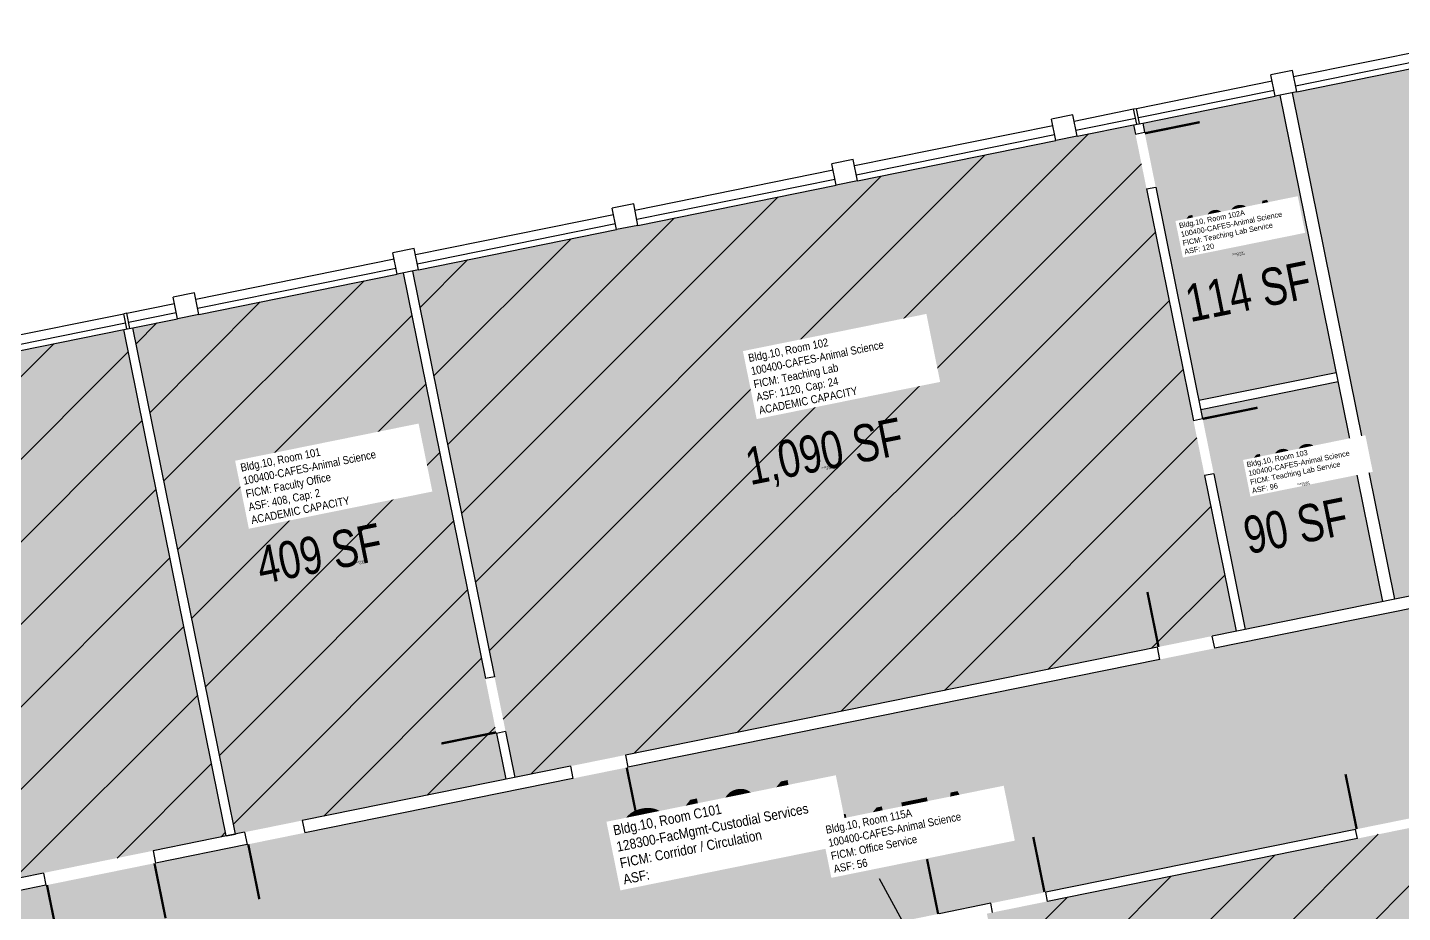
# Model space of a CAD drawing. Header units: inches. Extents: x 69210405 to 69213239, y 27678837 to 27683194.
# Drawn here: x 69211015 to 69211899, y 27682427 to 27682996 of the extents above; entities that cross this region are included whole.
import ezdxf
from ezdxf.enums import TextEntityAlignment as Align

# ---------------------------------------------------------------- set-up
doc = ezdxf.new("R2010")
doc.units = ezdxf.units.IN
doc.header["$LTSCALE"] = 0.25
doc.header["$MEASUREMENT"] = 0
for name, color, linetype in [('A-DOOR', 2, 'CONTINUOUS'), ('A-GLAZ', 1, 'CONTINUOUS'), ('A-IDEN-RNUM', 7, 'CONTINUOUS'), ('A-IDEN-SNUM', 4, 'CONTINUOUS'), ('A-IDEN-VNUM', 4, 'CONTINUOUS'), ('A-WALL', 5, 'CONTINUOUS'), ('AREA-TEXT', 3, 'CONTINUOUS'), ('Rooms-Capacity', 4, 'CONTINUOUS'), ('Rooms-Category-Color', 7, 'CONTINUOUS'), ('Rooms-College-Color', 7, 'CONTINUOUS'), ('Rooms-Department-Color', 7, 'CONTINUOUS'), ('Rooms-Division-Color', 7, 'CONTINUOUS'), ('Rooms-Information', 7, 'CONTINUOUS')]:
    doc.layers.add(name, color=color, linetype=linetype)
doc.styles.add('CP_AREA', font='arial.ttf', dxfattribs={"height": 15})
doc.styles.add('CP_ROOMSNUMBER', font='arial.ttf', dxfattribs={"height": 1})
doc.styles.add('CP_ROOMVNUMBER', font='arial.ttf', dxfattribs={"width": 0.85, "height": 0.075})
pattern_1 = [(45, (0, 0), (-26.516504294, 26.516504294), [])]

msp = doc.modelspace()

# ---------------------------------------------------------------- hatches: boundary and pattern name
at = {"layer": 'Rooms-Capacity'}
h = msp.add_hatch(dxfattribs=at)
h.set_pattern_fill('ANSI31', color=256, scale=300, style=0)
h.set_pattern_definition(pattern_1)
h.paths.add_polyline_path([(69211792.08, 27682607.77), (69211726.16, 27682933.12), (69211548.72, 27682897.16), (69211535, 27682894.38), (69211407.59, 27682868.56), (69211393.87, 27682865.78), (69211266.46, 27682839.97), (69211262.54, 27682839.17), (69211328.47, 27682513.83)])
h = msp.add_hatch(dxfattribs=at)
h.set_pattern_fill('ANSI31', color=256, scale=300, style=0)
h.set_pattern_definition(pattern_1)
h.paths.add_polyline_path([(69211148.83, 27682477.43), (69211322.59, 27682512.64), (69211256.66, 27682837.98), (69211252.74, 27682837.18), (69211184.13, 27682823.28), (69211170.41, 27682820.5), (69211082.91, 27682802.77)])
h = msp.add_hatch(dxfattribs=at)
h.set_pattern_fill('ANSI31', color=256, scale=300, style=0)
h.set_pattern_definition(pattern_1)
h.paths.add_polyline_path([(69211142.95, 27682476.24), (69211077.03, 27682801.58), (69210984.2, 27682782.77), (69210970.47, 27682779.99), (69210843.07, 27682754.17), (69210619.58, 27682708.88), (69210645.39, 27682581.48), (69210648.17, 27682567.75), (69210673.99, 27682440.34), (69210676.77, 27682426.62), (69210685.5, 27682383.54), (69210913.8, 27682429.8), (69210913.01, 27682433.68), (69210926.86, 27682436.49), (69210927.65, 27682432.61)])
h = msp.add_hatch(dxfattribs=at)
h.set_pattern_fill('ANSI31', color=256, scale=300, style=0)
h.set_pattern_definition(pattern_1)
h.paths.add_polyline_path([(69211908.24, 27682482.3), (69211631.85, 27682426.3), (69211689.05, 27682144.03), (69211692.97, 27682144.83), (69211820.38, 27682170.65), (69211834.1, 27682173.43), (69211961.51, 27682199.24), (69211965.43, 27682200.04)])
at = {"layer": 'Rooms-Category-Color', "true_color": 0xe3f498}
for points in [[(69211828.01, 27682953.76), (69212034.84, 27682995.67), (69212100.77, 27682670.32), (69211893.93, 27682628.41)], [(69211820.24, 27682952.18), (69211817.26, 27682951.58), (69211732.04, 27682934.31), (69211768.17, 27682755.98), (69211856.38, 27682773.85)], [(69211792.08, 27682607.77), (69211726.16, 27682933.12), (69211548.72, 27682897.16), (69211535, 27682894.38), (69211407.59, 27682868.56), (69211393.87, 27682865.78), (69211266.46, 27682839.97), (69211262.54, 27682839.17), (69211328.47, 27682513.83)], [(69211142.95, 27682476.24), (69211077.03, 27682801.58), (69210984.2, 27682782.77), (69210970.47, 27682779.99), (69210843.07, 27682754.17), (69210619.58, 27682708.88), (69210645.39, 27682581.48), (69210648.17, 27682567.75), (69210673.99, 27682440.34), (69210676.77, 27682426.62), (69210685.5, 27682383.54), (69210913.8, 27682429.8), (69210913.01, 27682433.68), (69210926.86, 27682436.49), (69210927.65, 27682432.61)], [(69211769.37, 27682750.1), (69211797.96, 27682608.96), (69211886.17, 27682626.84), (69211857.57, 27682767.97)]]:
    msp.add_hatch(color=61, dxfattribs=at).paths.add_polyline_path(points)
at = {"layer": 'Rooms-Category-Color', "true_color": 0xfa9ba3}
msp.add_hatch(color=241, dxfattribs=at).paths.add_polyline_path([(69211148.83, 27682477.43), (69211322.59, 27682512.64), (69211256.66, 27682837.98), (69211252.74, 27682837.18), (69211184.13, 27682823.28), (69211170.41, 27682820.5), (69211082.91, 27682802.77)])
at = {"layer": 'Rooms-Category-Color', "true_color": 0xadadad}
msp.add_hatch(color=253, dxfattribs=at).paths.add_polyline_path([(69211038.4, 27682122.35), (69211056.04, 27682125.92), (69211040.94, 27682200.4), (69211023.3, 27682196.83), (69211016.15, 27682232.11), (69211035.75, 27682236.08), (69211022.64, 27682300.77), (69211136.34, 27682323.81), (69211134.74, 27682331.69), (69211209.22, 27682346.78), (69212111.89, 27682529.69), (69212115.56, 27682511.58), (69212139.08, 27682516.35), (69212135.41, 27682534.46), (69212751.05, 27682659.21), (69212748.66, 27682670.97), (69212868.27, 27682695.21), (69212844.44, 27682812.82), (69210740.02, 27682386.38), (69210755.51, 27682309.94), (69210759.43, 27682310.73), (69210781.68, 27682200.94), (69210788.43, 27682167.6), (69210906.04, 27682191.43), (69211007.72, 27681689.67), (69211007.71, 27681689.67), (69211282.57, 27680333.26), (69211159.09, 27680308.24), (69211159.88, 27680304.32), (69211105, 27680293.2), (69211118.51, 27680226.51), (69211173.39, 27680237.63), (69211174.19, 27680233.71), (69211268.27, 27680252.78), (69211272.83, 27680230.24), (69211302.24, 27680236.19), (69211553.19, 27678997.73), (69211666.89, 27679020.77)])
at = {"layer": 'Rooms-Category-Color', "true_color": 0xffff64}
msp.add_hatch(color=51, dxfattribs=at).paths.add_polyline_path([(69211908.24, 27682482.3), (69211631.85, 27682426.3), (69211689.05, 27682144.03), (69211692.97, 27682144.83), (69211820.38, 27682170.65), (69211834.1, 27682173.43), (69211961.51, 27682199.24), (69211965.43, 27682200.04)])
at = {"layer": 'Rooms-College-Color', "true_color": 0xe3c5e1}
for points in [[(69211828.01, 27682953.76), (69212034.84, 27682995.67), (69212100.77, 27682670.32), (69211893.93, 27682628.41)], [(69211820.24, 27682952.18), (69211817.26, 27682951.58), (69211732.04, 27682934.31), (69211768.17, 27682755.98), (69211856.38, 27682773.85)], [(69211792.08, 27682607.77), (69211726.16, 27682933.12), (69211548.72, 27682897.16), (69211535, 27682894.38), (69211407.59, 27682868.56), (69211393.87, 27682865.78), (69211266.46, 27682839.97), (69211262.54, 27682839.17), (69211328.47, 27682513.83)], [(69211148.83, 27682477.43), (69211322.59, 27682512.64), (69211256.66, 27682837.98), (69211252.74, 27682837.18), (69211184.13, 27682823.28), (69211170.41, 27682820.5), (69211082.91, 27682802.77)], [(69211142.95, 27682476.24), (69211077.03, 27682801.58), (69210984.2, 27682782.77), (69210970.47, 27682779.99), (69210843.07, 27682754.17), (69210619.58, 27682708.88), (69210645.39, 27682581.48), (69210648.17, 27682567.75), (69210673.99, 27682440.34), (69210676.77, 27682426.62), (69210685.5, 27682383.54), (69210913.8, 27682429.8), (69210913.01, 27682433.68), (69210926.86, 27682436.49), (69210927.65, 27682432.61)], [(69211769.37, 27682750.1), (69211797.96, 27682608.96), (69211886.17, 27682626.84), (69211857.57, 27682767.97)]]:
    msp.add_hatch(color=254, dxfattribs=at).paths.add_polyline_path(points)
at = {"layer": 'Rooms-College-Color', "true_color": 0xadadad}
msp.add_hatch(color=253, dxfattribs=at).paths.add_polyline_path([(69211038.4, 27682122.35), (69211056.04, 27682125.92), (69211040.94, 27682200.4), (69211023.3, 27682196.83), (69211016.15, 27682232.11), (69211035.75, 27682236.08), (69211022.64, 27682300.77), (69211136.34, 27682323.81), (69211134.74, 27682331.69), (69211209.22, 27682346.78), (69212111.89, 27682529.69), (69212115.56, 27682511.58), (69212139.08, 27682516.35), (69212135.41, 27682534.46), (69212751.05, 27682659.21), (69212748.66, 27682670.97), (69212868.27, 27682695.21), (69212844.44, 27682812.82), (69210740.02, 27682386.38), (69210755.51, 27682309.94), (69210759.43, 27682310.73), (69210781.68, 27682200.94), (69210788.43, 27682167.6), (69210906.04, 27682191.43), (69211007.72, 27681689.67), (69211007.71, 27681689.67), (69211282.57, 27680333.26), (69211159.09, 27680308.24), (69211159.88, 27680304.32), (69211105, 27680293.2), (69211118.51, 27680226.51), (69211173.39, 27680237.63), (69211174.19, 27680233.71), (69211268.27, 27680252.78), (69211272.83, 27680230.24), (69211302.24, 27680236.19), (69211553.19, 27678997.73), (69211666.89, 27679020.77)])
at = {"layer": 'Rooms-College-Color', "true_color": 0xffff64}
msp.add_hatch(color=51, dxfattribs=at).paths.add_polyline_path([(69211908.24, 27682482.3), (69211631.85, 27682426.3), (69211689.05, 27682144.03), (69211692.97, 27682144.83), (69211820.38, 27682170.65), (69211834.1, 27682173.43), (69211961.51, 27682199.24), (69211965.43, 27682200.04)])
at = {"layer": 'Rooms-Department-Color', "true_color": 0xe3c5e1}
for points in [[(69211828.01, 27682953.76), (69212034.84, 27682995.67), (69212100.77, 27682670.32), (69211893.93, 27682628.41)], [(69211820.24, 27682952.18), (69211817.26, 27682951.58), (69211732.04, 27682934.31), (69211768.17, 27682755.98), (69211856.38, 27682773.85)], [(69211792.08, 27682607.77), (69211726.16, 27682933.12), (69211548.72, 27682897.16), (69211535, 27682894.38), (69211407.59, 27682868.56), (69211393.87, 27682865.78), (69211266.46, 27682839.97), (69211262.54, 27682839.17), (69211328.47, 27682513.83)], [(69211148.83, 27682477.43), (69211322.59, 27682512.64), (69211256.66, 27682837.98), (69211252.74, 27682837.18), (69211184.13, 27682823.28), (69211170.41, 27682820.5), (69211082.91, 27682802.77)], [(69211142.95, 27682476.24), (69211077.03, 27682801.58), (69210984.2, 27682782.77), (69210970.47, 27682779.99), (69210843.07, 27682754.17), (69210619.58, 27682708.88), (69210645.39, 27682581.48), (69210648.17, 27682567.75), (69210673.99, 27682440.34), (69210676.77, 27682426.62), (69210685.5, 27682383.54), (69210913.8, 27682429.8), (69210913.01, 27682433.68), (69210926.86, 27682436.49), (69210927.65, 27682432.61)], [(69211769.37, 27682750.1), (69211797.96, 27682608.96), (69211886.17, 27682626.84), (69211857.57, 27682767.97)]]:
    msp.add_hatch(color=254, dxfattribs=at).paths.add_polyline_path(points)
at = {"layer": 'Rooms-Department-Color', "true_color": 0xacacac}
msp.add_hatch(color=253, dxfattribs=at).paths.add_polyline_path([(69211038.4, 27682122.35), (69211056.04, 27682125.92), (69211040.94, 27682200.4), (69211023.3, 27682196.83), (69211016.15, 27682232.11), (69211035.75, 27682236.08), (69211022.64, 27682300.77), (69211136.34, 27682323.81), (69211134.74, 27682331.69), (69211209.22, 27682346.78), (69212111.89, 27682529.69), (69212115.56, 27682511.58), (69212139.08, 27682516.35), (69212135.41, 27682534.46), (69212751.05, 27682659.21), (69212748.66, 27682670.97), (69212868.27, 27682695.21), (69212844.44, 27682812.82), (69210740.02, 27682386.38), (69210755.51, 27682309.94), (69210759.43, 27682310.73), (69210781.68, 27682200.94), (69210788.43, 27682167.6), (69210906.04, 27682191.43), (69211007.72, 27681689.67), (69211007.71, 27681689.67), (69211282.57, 27680333.26), (69211159.09, 27680308.24), (69211159.88, 27680304.32), (69211105, 27680293.2), (69211118.51, 27680226.51), (69211173.39, 27680237.63), (69211174.19, 27680233.71), (69211268.27, 27680252.78), (69211272.83, 27680230.24), (69211302.24, 27680236.19), (69211553.19, 27678997.73), (69211666.89, 27679020.77)])
at = {"layer": 'Rooms-Department-Color', "true_color": 0x003fff}
msp.add_hatch(color=160, dxfattribs=at).paths.add_polyline_path([(69211908.24, 27682482.3), (69211631.85, 27682426.3), (69211689.05, 27682144.03), (69211692.97, 27682144.83), (69211820.38, 27682170.65), (69211834.1, 27682173.43), (69211961.51, 27682199.24), (69211965.43, 27682200.04)])
at = {"layer": 'Rooms-Division-Color', "true_color": 0xe3c5e1}
for points in [[(69211828.01, 27682953.76), (69212034.84, 27682995.67), (69212100.77, 27682670.32), (69211893.93, 27682628.41)], [(69211820.24, 27682952.18), (69211817.26, 27682951.58), (69211732.04, 27682934.31), (69211768.17, 27682755.98), (69211856.38, 27682773.85)], [(69211792.08, 27682607.77), (69211726.16, 27682933.12), (69211548.72, 27682897.16), (69211535, 27682894.38), (69211407.59, 27682868.56), (69211393.87, 27682865.78), (69211266.46, 27682839.97), (69211262.54, 27682839.17), (69211328.47, 27682513.83)], [(69211148.83, 27682477.43), (69211322.59, 27682512.64), (69211256.66, 27682837.98), (69211252.74, 27682837.18), (69211184.13, 27682823.28), (69211170.41, 27682820.5), (69211082.91, 27682802.77)], [(69211142.95, 27682476.24), (69211077.03, 27682801.58), (69210984.2, 27682782.77), (69210970.47, 27682779.99), (69210843.07, 27682754.17), (69210619.58, 27682708.88), (69210645.39, 27682581.48), (69210648.17, 27682567.75), (69210673.99, 27682440.34), (69210676.77, 27682426.62), (69210685.5, 27682383.54), (69210913.8, 27682429.8), (69210913.01, 27682433.68), (69210926.86, 27682436.49), (69210927.65, 27682432.61)], [(69211769.37, 27682750.1), (69211797.96, 27682608.96), (69211886.17, 27682626.84), (69211857.57, 27682767.97)]]:
    msp.add_hatch(color=254, dxfattribs=at).paths.add_polyline_path(points)
at = {"layer": 'Rooms-Division-Color', "true_color": 0xadadad}
msp.add_hatch(color=253, dxfattribs=at).paths.add_polyline_path([(69211038.4, 27682122.35), (69211056.04, 27682125.92), (69211040.94, 27682200.4), (69211023.3, 27682196.83), (69211016.15, 27682232.11), (69211035.75, 27682236.08), (69211022.64, 27682300.77), (69211136.34, 27682323.81), (69211134.74, 27682331.69), (69211209.22, 27682346.78), (69212111.89, 27682529.69), (69212115.56, 27682511.58), (69212139.08, 27682516.35), (69212135.41, 27682534.46), (69212751.05, 27682659.21), (69212748.66, 27682670.97), (69212868.27, 27682695.21), (69212844.44, 27682812.82), (69210740.02, 27682386.38), (69210755.51, 27682309.94), (69210759.43, 27682310.73), (69210781.68, 27682200.94), (69210788.43, 27682167.6), (69210906.04, 27682191.43), (69211007.72, 27681689.67), (69211007.71, 27681689.67), (69211282.57, 27680333.26), (69211159.09, 27680308.24), (69211159.88, 27680304.32), (69211105, 27680293.2), (69211118.51, 27680226.51), (69211173.39, 27680237.63), (69211174.19, 27680233.71), (69211268.27, 27680252.78), (69211272.83, 27680230.24), (69211302.24, 27680236.19), (69211553.19, 27678997.73), (69211666.89, 27679020.77)])
at = {"layer": 'Rooms-Division-Color', "true_color": 0x003fff}
msp.add_hatch(color=160, dxfattribs=at).paths.add_polyline_path([(69211908.24, 27682482.3), (69211631.85, 27682426.3), (69211689.05, 27682144.03), (69211692.97, 27682144.83), (69211820.38, 27682170.65), (69211834.1, 27682173.43), (69211961.51, 27682199.24), (69211965.43, 27682200.04)])

# ---------------------------------------------------------------- linework, layer by layer
at = {"layer": 'A-DOOR'}
for points in [[(69211733.38, 27682927.69, 1.5, 1.5, 0), (69211768.66, 27682934.84, 0, 0, 0), (69211768.51, 27682935.58, 0, 0, -0.414214), (69211740.38, 27682893.14, 0, 0, -0.414214)], [(69211770.56, 27682744.22, 1.5, 1.5, 0), (69211805.84, 27682751.37, 0, 0, 0), (69211805.69, 27682752.1, 0, 0, -0.399711), (69211777.71, 27682708.93, 0, 0, -0.414214)], [(69211742.19, 27682597.66, 1.5, 1.5, 0), (69211735.04, 27682632.95, 0, 0, 0), (69211734.3, 27682632.8, 0, 0, -0.414214), (69211776.73, 27682604.66, 0, 0, -0.414214)], [(69211316.48, 27682542.77, 1.5, 1.5, 0), (69211281.2, 27682535.62, 0, 0, 0), (69211281.34, 27682534.89, 0, 0, -0.414214), (69211309.48, 27682577.32, 0, 0, -0.414214)], [(69211400.35, 27682520.19, 1.5, 1.5, 0), (69211407.5, 27682484.91, 0, 0, 0), (69211408.23, 27682485.06, 0, 0, -0.414214), (69211365.8, 27682513.19, 0, 0, -0.414214)], [(69211869.56, 27682480.59, 1.5, 1.5, 0), (69211862.41, 27682515.87, 0, 0, 0), (69211861.67, 27682515.72, 0, 0, -0.414214), (69211904.11, 27682487.59, 0, 0, -0.414214)], [(69211157.05, 27682470.89, 1.5, 1.5, 0), (69211164.2, 27682435.6, 0, 0, 0), (69211163.46, 27682435.46, 0, 0, 0.414214), (69211191.59, 27682477.89, 0, 0, 0.414214)], [(69211668.84, 27682440.29, 1.5, 1.5, 0), (69211661.69, 27682475.57, 0, 0, 0), (69211662.43, 27682475.72, 0, 0, 0.414214), (69211634.29, 27682433.29, 0, 0, 0.414214)], [(69211096.77, 27682458.67, 1.5, 1.5, 0), (69211103.92, 27682423.39, 0, 0, 0), (69211104.66, 27682423.54, 0, 0, -0.414214), (69211062.22, 27682451.67, 0, 0, -0.414214)], [(69211600.53, 27682426.07, 1.5, 1.5, 0), (69211593.38, 27682461.35, 0, 0, 0), (69211594.11, 27682461.5, 0, 0, 0.414214), (69211565.98, 27682419.07, 0, 0, 0.414214)], [(69211027.67, 27682444.67, 1.5, 1.5, 0), (69211034.82, 27682409.39, 0, 0, 0), (69211034.09, 27682409.24, 0, 0, 0.414214), (69211062.22, 27682451.67, 0, 0, 0.414214)]]:
    msp.add_lwpolyline(points, format="xyseb", dxfattribs=at)
at = {"layer": 'A-GLAZ'}
for p, q in [((69211829, 27682964.16), (69211956.41, 27682989.98)), ((69211830.19, 27682958.28), (69211957.6, 27682984.1)), ((69211830.99, 27682954.36), (69211958.39, 27682980.18)), ((69211728.05, 27682943.7), (69211815.28, 27682961.38)), ((69211729.24, 27682937.82), (69211816.47, 27682955.5)), ((69211732.04, 27682934.31), (69211817.26, 27682951.58)), ((69211687.87, 27682935.56), (69211726.17, 27682943.32)), ((69211546.74, 27682906.96), (69211674.15, 27682932.78)), ((69211689.06, 27682929.68), (69211727.36, 27682937.44)), ((69211689.86, 27682925.76), (69211726.16, 27682933.12)), ((69211547.93, 27682901.08), (69211675.34, 27682926.9)), ((69211548.72, 27682897.16), (69211676.13, 27682922.98)), ((69211405.61, 27682878.36), (69211533.01, 27682904.18)), ((69211406.8, 27682872.48), (69211534.21, 27682898.3)), ((69211407.59, 27682868.56), (69211535, 27682894.38)), ((69211264.48, 27682849.77), (69211391.88, 27682875.58)), ((69211265.67, 27682843.89), (69211393.07, 27682869.7)), ((69211266.46, 27682839.97), (69211393.87, 27682865.78)), ((69211123.34, 27682821.17), (69211250.75, 27682846.98)), ((69211124.54, 27682815.29), (69211251.94, 27682841.1)), ((69211125.33, 27682811.37), (69211252.74, 27682837.18)), ((69211078.96, 27682812.17), (69211109.62, 27682818.39)), ((69210982.21, 27682792.57), (69211077, 27682811.78)), ((69211080.15, 27682806.29), (69211110.81, 27682812.51)), ((69211082.91, 27682802.77), (69211111.6, 27682808.59)), ((69210983.4, 27682786.69), (69211078.19, 27682805.9)), ((69210984.2, 27682782.77), (69211077.03, 27682801.58))]:
    msp.add_line(p, q, dxfattribs=at)
at = {"layer": 'A-IDEN-VNUM'}
msp.add_line((69211562.64, 27682448.8), (69211593.96, 27682391.58), dxfattribs=at)
at = {"layer": 'A-WALL'}
for p, q in [((69211828.21, 27682968.08), (69211814.48, 27682965.3)), ((69211830.99, 27682954.36), (69211828.21, 27682968.08)), ((69211817.26, 27682951.58), (69211814.48, 27682965.3)), ((69211830.99, 27682954.36), (69211817.26, 27682951.58)), ((69211820.24, 27682952.18), (69211886.17, 27682626.84)), ((69211828.01, 27682953.76), (69211893.93, 27682628.41)), ((69211726.17, 27682943.32), (69211728.05, 27682943.7)), ((69211728.16, 27682933.52), (69211726.17, 27682943.32)), ((69211730.04, 27682933.9), (69211728.05, 27682943.7)), ((69211687.08, 27682939.49), (69211673.35, 27682936.7)), ((69211676.13, 27682922.98), (69211673.35, 27682936.7)), ((69211689.86, 27682925.76), (69211687.08, 27682939.49)), ((69211726.16, 27682933.12), (69211732.04, 27682934.31)), ((69211726.16, 27682933.12), (69211727.35, 27682927.24)), ((69211732.04, 27682934.31), (69211733.23, 27682928.43)), ((69211689.86, 27682925.76), (69211676.13, 27682922.98)), ((69211727.35, 27682927.24), (69211733.23, 27682928.43)), ((69211545.94, 27682910.89), (69211532.22, 27682908.11)), ((69211535, 27682894.38), (69211532.22, 27682908.11)), ((69211548.72, 27682897.16), (69211545.94, 27682910.89)), ((69211548.72, 27682897.16), (69211535, 27682894.38)), ((69211734.5, 27682891.95), (69211740.38, 27682893.14)), ((69211734.5, 27682891.95), (69211764.68, 27682743.02)), ((69211740.38, 27682893.14), (69211770.56, 27682744.22)), ((69211404.81, 27682882.29), (69211391.09, 27682879.51)), ((69211393.87, 27682865.78), (69211391.09, 27682879.51)), ((69211407.59, 27682868.56), (69211404.81, 27682882.29)), ((69211407.59, 27682868.56), (69211393.87, 27682865.78)), ((69211263.68, 27682853.69), (69211249.96, 27682850.91)), ((69211266.46, 27682839.97), (69211263.68, 27682853.69)), ((69211252.74, 27682837.18), (69211249.96, 27682850.91)), ((69211266.46, 27682839.97), (69211252.74, 27682837.18)), ((69211256.66, 27682837.98), (69211309.48, 27682577.32)), ((69211262.54, 27682839.17), (69211315.36, 27682578.51)), ((69211122.55, 27682825.09), (69211108.82, 27682822.31)), ((69211111.6, 27682808.59), (69211108.82, 27682822.31)), ((69211125.33, 27682811.37), (69211122.55, 27682825.09)), ((69211078.96, 27682812.17), (69211077, 27682811.78)), ((69211078.99, 27682801.98), (69211077, 27682811.78)), ((69211080.95, 27682802.37), (69211078.96, 27682812.17)), ((69211125.33, 27682811.37), (69211111.6, 27682808.59)), ((69211077.03, 27682801.58), (69211082.91, 27682802.77)), ((69211138.04, 27682500.49), (69211077.03, 27682801.58)), ((69211143.92, 27682501.68), (69211082.91, 27682802.77)), ((69211856.38, 27682773.85), (69211768.17, 27682755.98)), ((69211857.57, 27682767.97), (69211769.37, 27682750.1)), ((69211770.56, 27682744.22), (69211764.68, 27682743.02)), ((69211777.71, 27682708.93), (69211771.83, 27682707.74)), ((69211771.83, 27682707.74), (69211792.08, 27682607.77)), ((69211777.71, 27682708.93), (69211797.96, 27682608.96)), ((69211929.22, 27682635.56), (69211839.13, 27682617.31)), ((69211930.81, 27682627.68), (69211840.72, 27682609.43)), ((69211839.13, 27682617.31), (69211776.73, 27682604.66)), ((69211840.72, 27682609.43), (69211778.33, 27682596.78)), ((69211741.45, 27682597.51), (69211399.49, 27682528.22)), ((69211743.05, 27682589.63), (69211741.45, 27682597.51)), ((69211778.33, 27682596.78), (69211776.73, 27682604.66)), ((69211743.05, 27682589.63), (69211401.08, 27682520.34)), ((69211315.36, 27682578.51), (69211309.48, 27682577.32)), ((69211322.51, 27682543.23), (69211316.63, 27682542.04)), ((69211322.51, 27682543.23), (69211328.47, 27682513.83)), ((69211316.63, 27682542.04), (69211322.59, 27682512.64)), ((69211399.49, 27682528.22), (69211401.08, 27682520.34)), ((69211364.2, 27682521.07), (69211191.74, 27682486.12)), ((69211364.2, 27682521.07), (69211365.8, 27682513.19)), ((69211365.8, 27682513.19), (69211193.33, 27682478.24)), ((69211142.95, 27682476.24), (69211138.04, 27682500.49)), ((69211148.83, 27682477.43), (69211143.92, 27682501.68)), ((69211191.74, 27682486.12), (69211193.33, 27682478.24)), ((69211154.71, 27682478.62), (69211095.91, 27682466.7)), ((69211142.95, 27682476.24), (69211148.83, 27682477.43)), ((69211154.71, 27682478.62), (69211156.31, 27682470.74)), ((69211868.82, 27682480.44), (69211669.65, 27682440.08)), ((69211870.01, 27682474.56), (69211670.84, 27682434.2)), ((69211870.01, 27682474.56), (69211868.82, 27682480.44)), ((69211095.91, 27682466.7), (69211097.51, 27682458.82)), ((69211156.31, 27682470.74), (69211097.51, 27682458.82)), ((69211025.34, 27682452.4), (69210927.65, 27682432.61)), ((69211025.34, 27682452.4), (69211026.94, 27682444.52)), ((69211026.94, 27682444.52), (69210804.71, 27682399.49)), ((69211670.84, 27682434.2), (69211669.65, 27682440.08)), ((69211634.37, 27682432.93), (69211601.26, 27682426.22)), ((69211635.56, 27682427.05), (69211634.37, 27682432.93))]:
    msp.add_line(p, q, dxfattribs=at)

# ---------------------------------------------------------------- texts
at = {"layer": 'A-IDEN-RNUM', "style": 'CP_ROOMSNUMBER', "width": 0.85}
msp.add_text('0102-A0', height=1, rotation=11.46, dxfattribs=at).set_placement((69211795.03, 27682849.63), align=Align.MIDDLE)
for s, height, p in [('0102-00', 1, (69211531.01, 27682712.47)), ('0103-00', 1, (69211837.06, 27682702.04)), ('0101-00', 1, (69211231.11, 27682651.69)), ('C101-00', 0.96, (69211508.65, 27682487.44))]:
    msp.add_text(s, height=height, rotation=11.46, dxfattribs=at).set_placement(p, align=Align.MIDDLE_CENTER)
at = {"layer": 'A-IDEN-SNUM', "style": 'CP_ROOMSNUMBER', "width": 0.85}
for s, height, p in [('01000102A0', 1, (69211793.27, 27682850.54)), ('0100010200', 1, (69211529.25, 27682713.38)), ('0100010300', 1, (69211835.3, 27682702.95)), ('0100010100', 1, (69211229.35, 27682652.61)), ('0100C10100', 0.96, (69211506.89, 27682488.35))]:
    msp.add_text(s, height=height, rotation=11.46, dxfattribs=at).set_placement(p, align=Align.MIDDLE_CENTER)
at = {"layer": 'A-IDEN-VNUM', "style": 'CP_ROOMVNUMBER', "width": 0.85}
for s, height, p in [('102A', 24, (69211789.43, 27682868.17)), ('102', 36, (69211517.27, 27682771.74)), ('101', 36, (69211190.87, 27682701.29)), ('103', 24, (69211823.55, 27682712.73)), ('115A', 36, (69211579.29, 27682479.83))]:
    msp.add_text(s, height=height, rotation=11.4551, dxfattribs=at).set_placement(p, align=Align.MIDDLE_CENTER)
msp.add_text('C101', height=45, rotation=11.4551, dxfattribs=at).set_placement((69211398.79, 27682444.94))
at = {"layer": 'AREA-TEXT', "style": 'CP_AREA', "width": 0.75}
for s, p in [('114 SF', (69211799.87, 27682826.13)), ('1,090 SF', (69211527.31, 27682723.47)), ('90 SF', (69211830.38, 27682675.57)), ('409 SF', (69211202.75, 27682657.7))]:
    msp.add_text(s, height=24, rotation=11.4551, dxfattribs=at).set_placement(p, align=Align.MIDDLE_CENTER)

# ---------------------------------------------------------------- next in the draw order: texts
at = {"layer": 'Rooms-Information', "attachment_point": 7, "rotation": 11.4551, "style": 'CP_ROOMVNUMBER', "bg_fill": 3, "box_fill_scale": 1.5, "bg_fill_color": 256, "bg_fill_true_color": 13158600, "bg_fill_transparency": 0}
for s, insert, char_height, width in [('Bldg.10, Room 102A^M^J100400-CAFES-Animal Science^M^JFICM: Teaching Lab Service^M^JASF: 120', (69211759.18, 27682849.8), 3.4286, 76.8), ('Bldg.10, Room 102^M^J100400-CAFES-Animal Science^M^JFICM: Teaching Lab^M^JASF: 1120, Cap: 24^M^JACADEMIC CAPACITY', (69211485.9, 27682747.02), 5.14286, 115.2), ('Bldg.10, Room 101^M^J100400-CAFES-Animal Science^M^JFICM: Faculty Office^M^JASF: 408, Cap: 2^M^JACADEMIC CAPACITY', (69211159.49, 27682676.57), 5.14286, 115.2), ('Bldg.10, Room 103^M^J100400-CAFES-Animal Science^M^JFICM: Teaching Lab Service^M^JASF: 96', (69211802.63, 27682696.25), 3.4286, 76.8), ('Bldg.10, Room C101^M^J128300-FacMgmt-Custodial Services^M^JFICM: Corridor / Circulation^M^JASF: ', (69211398.79, 27682444.94), 6.4286, 144)]:
    msp.add_mtext(s, dxfattribs=dict(at, insert=insert, char_height=char_height, width=width))

# ---------------------------------------------------------------- next in the draw order: texts
at = {"layer": 'Rooms-Information', "insert": (69211533.91, 27682452.27), "char_height": 5.1429, "width": 115.2, "attachment_point": 7, "rotation": 11.4551, "style": 'CP_ROOMVNUMBER', "bg_fill": 3, "box_fill_scale": 1.5, "bg_fill_color": 256, "bg_fill_true_color": 13158600, "bg_fill_transparency": 0}
msp.add_mtext('Bldg.10, Room 115A^M^J100400-CAFES-Animal Science^M^JFICM: Office Service^M^JASF: 56', dxfattribs=at)

doc.saveas('drawing.dxf')
